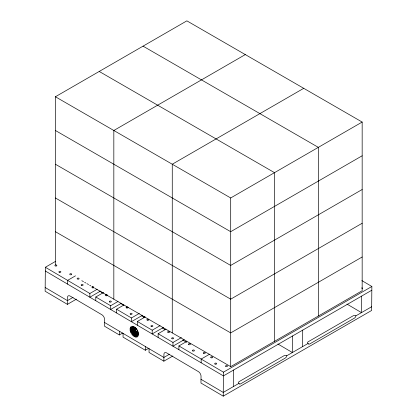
<?xml version="1.0" encoding="UTF-8"?>
<svg xmlns="http://www.w3.org/2000/svg" width="417" height="417" viewBox="0 0 417 417"><rect width="100%" height="100%" fill="white"/><g stroke="black" fill="none" stroke-linecap="round" stroke-linejoin="round"><path stroke-width="0.63" d="M55.471 261.417L45.354 267.261L45.14 291.238L67.403 304.353L76.394 299.156M67.403 304.353L67.46 297.556A3.774 2.179 60 0 1 70.155 296.065L101.925 314.778A3.774 2.179 60 0 1 104.563 319.417L104.505 326.209L119.345 334.95L122.718 333.001M67.58 284.102L67.611 280.375L75.482 275.83M97.182 289.268L89.874 293.49L89.843 297.217L100.523 291.05M95.78 300.714L95.811 296.987L103.682 292.442M117.959 301.512L110.651 305.729L110.62 309.461L121.3 303.289M116.557 312.953L116.588 309.226L123.896 305.004M119.345 334.95L119.377 331.223M123.088 333.407L123.057 337.134L145.314 350.249L148.692 348.304M139.299 313.422L131.428 317.968L131.397 321.7L142.64 315.205M133.044 330.128L133.2 329.493L133.377 329.936L133.044 330.128L133.69 330.332M133.555 330.259L133.43 329.628L133.278 330.092M133.2 329.493L133.195 330.045L133.784 330.566L133.711 329.795M133.216 332.302L133.242 331.922L133.529 332.219A0.745 0.427 60 0 1 133.529 332.516L133.247 332.49L133.404 331.849M133.351 332.12L133.414 332.448L133.497 332.031M133.476 330.207L133.43 329.628M133.748 332.229L134.024 332.511A0.745 0.427 60 0 1 134.029 332.808L133.748 332.229L134.175 332.427M133.847 332.412L134.092 332.594M133.8 330.155L134.081 329.936L133.8 329.159A6.88 3.972 60 0 0 133.023 327.715L132.46 327.157L132.872 327.804A6.88 3.972 60 0 1 133.648 329.248L133.93 330.024M133.893 330.942L133.857 330.681L134.305 331.009L133.544 329.534A6.531 3.769 60 0 0 132.267 327.288L132.236 326.813A1.939 1.121 60 0 1 133.013 327.09A1.897 1.095 60 0 1 133.237 327.267L133.388 327.178M133.742 332.782L133.998 332.328M133.972 331.948L134.128 331.004L133.841 332.208L134.295 332.062L133.841 332.208M134.274 330.123L133.998 330.274C134.191 331.656 134.425 329.784 134.321 330.879M134.999 332.787L134.092 332.985L134.295 332.062M133.748 331.499C132.788 331.687 134.681 329.941 134.112 331.823L133.914 330.879M134.05 330.128L133.899 330.634M134.248 332.349C134.842 332.599 133.602 333.376 134.9 332.73M134.191 332.813L134.514 332.505M134.482 332.073L134.269 331.088M134.623 330.957L134.394 332.198L134.759 331.885L134.701 332.38L134.613 331.968M134.576 330.3C134.378 332.005 134.514 329.06 134.67 331.088L135.108 331.343L135.733 330.983L135.452 331.301L135.64 330.926M134.55 331.254L134.535 332.281L132.971 331.286M134.743 333.371L134.425 332.313L134.759 331.885M134.691 331.661C134.66 331.426 134.821 331.75 134.404 331.343M134.837 331.187L134.827 330.452L135.655 331.494L135.733 330.983M134.931 331.651L134.92 332.511C135.874 331.697 134.827 332.349 135.217 332.141M134.936 331.119L134.926 330.509L134.774 331.145L135.462 330.822L134.696 331.416L134.436 331.26L134.712 330.936M134.894 333.282L134.931 333.553L135.535 333.105L135.379 333.746L135.749 333.23L135.15 333.6L134.972 332.985L135.186 333.788A6.531 3.769 60 0 0 135.634 334.721M135.066 332.229L135.306 332.735L134.701 332.38M135.108 331.343L134.941 330.9L135.285 330.717L134.941 331.009M135.092 331.103L135.092 330.723M135.285 333.689C135.353 332.641 136.036 334.491 135.077 333.365M135.259 331.134L134.613 330.879M135.379 333.746L135.379 333.251L135.108 333.365M135.389 331.922C136.135 333.647 134.811 331.416 135.942 332.234C135.561 332.641 136.057 333.412 135.838 332.49M135.442 333.053L135.53 333.657M135.452 331.968L134.691 331.51M135.525 332.865L135.541 331.838M135.593 333.871L135.655 333.178M137.334 325.197L137.365 321.465L145.236 316.92M145.314 350.249L145.351 346.522M149.062 348.706L149.025 352.438L163.865 361.179L172.862 355.988M160.076 325.667L152.205 330.207L152.174 333.939L163.417 327.449M158.111 337.436L158.142 333.704L166.013 329.164M163.865 361.179L163.928 354.387A3.774 2.179 60 0 1 166.623 352.891L198.388 371.61A3.774 2.179 60 0 1 201.03 376.243L200.968 383.035L223.231 396.15L371.646 310.462L371.86 286.484L361.841 280.584M181.416 337.582L172.982 342.451L172.951 346.178L184.194 339.688M178.888 349.675L178.919 345.943L186.79 341.403M201.15 362.79L201.182 359.058L209.615 354.189M223.231 396.15L223.444 372.173L371.86 286.484M233.468 386.528L233.614 370.015M292.515 336.003L292.369 352.521L277.899 343.999M302.575 346.631L302.721 330.113M361.622 296.106L361.476 312.625L347.007 304.097M133.185 332.036C133.075 331.129 132.997 333.042 133.231 332.062M133.367 334.554C134.086 333.678 133.07 335.002 133.789 334.512M135.363 328.732C134.337 329.383 135.848 328.528 135.155 329.096M133.57 328.299C133.445 326.897 133.701 328.94 133.852 327.991M133.581 327.684L133.753 328.257M135.15 335.638L134.978 335.065M133.404 331.062L133.456 330.608M132.465 327.194L132.679 327.074A1.6 0.923 60 0 1 133.231 327.35L133.946 329.461A1.042 0.599 60 0 0 134.952 329.738L135.249 329.451M133.336 327.439L134.097 329.373A1.042 0.599 60 0 0 135.103 329.649M134.8 333.298L135.082 334.074A6.88 3.972 60 0 0 135.859 335.523L136.051 336.248A1.6 0.923 60 0 1 135.499 335.972L134.634 333.949A1.042 0.599 60 0 0 133.628 333.673L133.122 334.538A1.553 0.897 60 0 1 132.554 334.215L132.82 333.866A6.912 3.988 60 0 0 133.883 333.167L133.774 332.693L133.513 332.974A6.495 3.748 60 0 1 132.053 333.725L132.377 334.361A1.908 1.1 60 0 0 132.94 334.773L133.31 335.101A1.037 0.599 60 0 0 133.826 335.659L134.618 335.92A1.053 0.605 60 0 0 135.181 336.175L135.494 336.055A1.897 1.095 60 0 0 135.718 336.232A1.939 1.121 60 0 0 136.495 336.509L136.317 336.123A6.531 3.769 60 0 1 135.035 333.876L134.931 333.553M135.395 335.883L135.462 335.159M286.802 355.737L286.39 356.999L285.4 357.989L240.411 383.963L239.431 384.109L239.035 383.317A1.97 1.147 0.5 0 1 239.03 381.691L284.019 355.717A1.97 1.147 0.5 0 1 286.802 355.737L308.142 343.42A1.97 1.147 0.5 0 1 308.137 341.794L353.126 315.82A1.97 1.147 0.5 0 1 355.909 315.836L371.683 306.735M355.909 315.836L355.493 317.097L354.507 318.093L309.518 344.067L308.538 344.207L308.142 343.42M133.549 333.876L133.779 333.59A1.042 0.599 60 0 1 134.785 333.861L135.348 334.924M132.955 330.311L133.331 331.572L133.591 330.686M132.1 329.93L131.59 330.577C132.153 331.15 131.897 329.821 132.116 330.9A0.667 0.386 60 0 0 132.356 330.561L132.252 329.842L132.507 330.472A0.667 0.386 60 0 1 132.267 330.811L132.09 330.895M132.252 329.842L131.59 330.577M136.63 333.397L136.375 332.761A0.667 0.386 60 0 1 136.614 332.422L136.479 333.48L137.141 332.745C136.724 332.073 136.573 333.433 137.141 332.745M133.847 328.612C134.529 327.882 133.716 329.294 134.065 328.283M134.686 335.138L134.446 334.7C133.523 335.998 135.103 334.382 134.665 335.039M134.597 334.611L134.816 334.955M135.134 330.806L135.504 331.578L135.489 331.015M131.829 330.801L131.772 330.431M136.901 332.526L136.958 332.891M130.928 329.993L130.881 330.17A0.657 0.381 60 0 0 131.016 330.645L131.371 330.379L131.079 329.904L131.074 330.728M133.331 331.572C132.903 328.648 133.19 333.324 132.804 330.4M133.268 330.817L133.033 331.395M135.311 330.91L135.259 331.192L135.228 330.858M134.686 332.193L133.633 331.421L133.831 331.051L133.43 331.63M133.633 331.421L133.831 331.051M133.8 330.186L133.935 330.478M134.253 330.113L133.409 330.342L133.284 329.711L133.325 330.295L133.763 329.967M134.696 331.416L134.889 331.114M133.758 330.785L133.727 331.63M131.881 331.322L131.199 331.317A1.6 0.923 60 0 0 131.235 331.974L131.767 331.718A6.88 3.972 60 0 1 132.632 331.317L132.804 331.28M131.376 331.124L131.449 332M137.355 332.198L137.381 332.088A1.6 0.923 60 0 0 137.349 331.437L137.495 331.348A1.6 0.923 60 0 1 137.532 332.005L136.213 332.245A1.042 0.599 60 0 0 136.479 333.558C137.011 333.793 137.975 336.149 137.198 335.086A6.912 3.988 60 0 0 136.062 333.193L135.9 333.006M131.24 328.815L131.042 328.909A0.683 0.391 60 0 0 130.891 329.211L131.381 329.248L131.193 328.825A0.683 0.391 60 0 0 131.042 329.122L130.651 329.811A1.042 0.599 60 0 0 130.985 330.973L130.928 331.239A1.929 1.115 60 0 0 130.99 331.927L131.235 332.563L131.475 332.417A6.531 3.769 60 0 1 132.783 331.697L133.909 331.593M131.277 327.345A1.913 1.105 60 0 0 131.157 328.466L131.011 328.507A1.037 0.599 60 0 0 130.782 328.971L130.802 329.722A1.053 0.605 60 0 0 130.865 330.41A1.042 0.599 60 0 0 131.131 330.884L131.079 331.15A1.929 1.115 60 0 0 131.141 331.843L131.386 332.474L131.626 332.333A6.531 3.769 60 0 1 132.934 331.609L133.706 331.718M137.719 334.815A1.037 0.599 60 0 0 137.949 334.351L137.928 333.6A1.042 0.599 60 0 0 137.6 332.438L137.652 332.172A1.929 1.115 60 0 0 137.589 331.479L137.313 330.817L137.104 330.989A6.531 3.769 60 0 1 135.801 331.713L135.025 331.604L136.098 332.01A6.88 3.972 60 0 0 136.964 331.609L137.313 331.338M133.44 330.363L133.565 329.878L134.081 329.936M135.129 334.976L134.879 335.331M134.039 328.851L134.05 328.883A0.667 0.386 60 0 0 134.467 329.404L134.884 329.347L133.899 328.971A0.667 0.386 60 0 0 134.316 329.487L134.806 329.435M134.691 334.47L133.847 333.975L134.264 333.918A0.667 0.386 60 0 1 134.681 334.439C134.3 334.429 133.81 334.053 133.857 334.564M133.847 333.975L134.415 333.835A0.667 0.386 60 0 1 134.832 334.351M134.717 332.964C133.993 332.703 135.066 333.73 134.576 332.229L134.613 332.485M134.686 332.469L134.827 332.98M132.82 330.045A6.912 3.988 60 0 1 131.678 328.153C130.756 327.121 131.616 329.472 132.252 329.764A1.042 0.599 60 0 1 132.517 331.077L132.403 331.187M131.454 327.72L131.397 328.513L132.403 329.68A1.042 0.599 60 0 1 132.669 330.994L131.876 331.364M133.695 334.137L133.518 334.502M135.379 329.378L135.608 328.784A1.553 0.897 60 0 1 136.182 329.107L136.062 329.367A6.912 3.988 60 0 0 134.993 330.071L134.571 330.472L133.8 330.019M132.398 331.145L131.225 331.213M137.511 332.683L137.652 333.418L137.85 333.152A0.657 0.381 60 0 0 137.714 332.677L137.563 332.766A0.657 0.381 60 0 1 137.699 333.24L137.652 333.418M137.657 332.594L137.36 332.943M131.308 330.978C132.361 330.28 131.058 331.661 131.595 330.655M137.422 332.349C136.296 332.959 137.756 331.744 137.136 332.667M134.055 332.86L133.737 333.251A6.912 3.988 60 0 1 132.669 333.954M131.079 329.904L131.032 330.082A0.657 0.381 60 0 0 131.167 330.556L131.219 330.639M131.36 330.3C132.476 330.139 131.569 328.982 131.777 330.014L131.36 330.3L131.074 329.811C131.631 329.164 131.689 330.446 131.986 329.628M137.574 333.579C136.672 333.438 136.682 333.584 137.136 333.668M133.774 332.693L133.664 332.886A6.495 3.748 60 0 1 132.205 333.636L132.528 334.272A1.908 1.1 60 0 0 133.091 334.684L133.461 335.013A1.037 0.599 60 0 0 133.977 335.576L134.404 335.669M134.675 330.863L135.217 330.347A6.495 3.748 60 0 1 136.677 329.597L136.354 328.961A1.908 1.1 60 0 0 135.791 328.549L135.27 328.309A1.037 0.599 60 0 0 134.754 327.752L134.112 327.402A1.053 0.605 60 0 0 133.549 327.152L133.393 327.194M137.818 333.782L138.079 333.511A1.042 0.599 60 0 0 137.902 332.578M135.025 332.396L134.873 331.619L135.947 331.624A6.531 3.769 60 0 0 137.256 330.905M132.799 329.185L132.71 329.732L133.002 329.482M135.932 334.142C136.844 333.35 134.8 333.819 135.332 334.392L135.9 334.184M135.379 328.539L135.64 328.638A1.908 1.1 60 0 1 136.203 329.049L136.526 329.685A6.495 3.748 60 0 0 135.066 330.436L134.675 330.462L134.847 330.155A6.912 3.988 60 0 1 135.911 329.456L136.323 329.258M132.564 333.928L132.7 334.126A1.553 0.897 60 0 0 133.273 334.455M134.092 327.71L133.914 327.553A0.657 0.381 60 0 0 133.57 327.512L133.831 327.898L134.065 327.47A0.657 0.381 60 0 0 133.826 327.392M134.644 335.612L134.905 335.424L135.16 335.815A0.657 0.381 60 0 1 134.816 335.768L134.665 335.852A0.657 0.381 60 0 0 135.009 335.899L135.202 335.774M135.259 329.493L135.608 328.784M134.748 328.424L134.321 328.612L134.045 328.184C134.378 327.527 135.108 328.544 134.41 328.57M135.89 331.604L136.25 331.463L135.89 331.604L135.212 330.41L135.52 330.181L136.109 331.134M132.95 332.443L133.362 333.058L132.841 331.718L132.481 331.864L133.211 333.147L133.164 332.719M133.268 327.298L133.544 327.105M135.462 336.024L135.03 336.258A1.053 0.605 60 0 1 134.467 336.003L134.253 335.753M137.37 333.021C136.656 333.141 137.24 334.137 137.657 333.511L137.219 333.11L137.657 333.511M132.648 329.274L132.981 329.055M132.851 329.571L133.555 329.258L133.398 328.93L132.83 329.143M135.879 333.756L135.176 334.064M136.083 334.053L135.332 334.392M134.123 328.106L134.472 327.924M132.111 330.243L132.267 330.811M137.798 333.866L137.349 334.08L137.537 334.497A0.683 0.391 60 0 0 137.688 334.199L137.839 334.111A0.683 0.391 60 0 1 137.688 334.413L137.49 334.507M55.398 264.785L55.398 96.754L186.868 20.85L362.164 122.056L362.164 290.732L230.695 366.637L94.727 288.142M245.3 54.585L113.831 130.49L113.831 299.166M303.732 88.321L172.263 164.225L172.263 332.902M55.398 96.754L230.695 197.96L362.164 122.056M73.069 297.368L67.434 300.621L45.172 287.506M362.164 155.791L230.695 231.696L55.398 130.49M362.164 189.526L230.695 265.431L55.398 164.225M143.552 317.264L144.678 316.618M130.766 329.628L130.63 329.06A1.037 0.599 60 0 1 130.86 328.591L131.157 328.466M131.329 328.935L131.736 329.373M131.459 329.321L131.887 329.284M133.831 327.898L134.243 327.626M134.326 327.653L134.905 327.663A1.037 0.599 60 0 1 135.27 327.997M131.074 329.811L131.517 329.576M134.045 328.184L134.321 328.612M134.555 327.986L134.905 327.96A0.683 0.391 60 0 1 135.238 328.325L134.816 328.481L134.754 328.049A0.683 0.391 60 0 1 135.087 328.414L135.118 328.487M132.507 329.43L132.71 329.732M133.039 329.055L133.398 328.93M134.816 328.481L135.27 328.403M133.049 329.576L133.331 329.571M133.893 328.935C135.217 328.851 134.519 329.321 134.873 328.758M135.035 329.19L135.092 328.721M134.884 329.347L134.316 329.029M133.054 330.545L133.336 330.54M131.303 327.809L131.532 328.242A6.912 3.988 60 0 0 132.669 330.128L133.716 330.66L132.95 329.863A6.495 3.748 60 0 1 132.121 328.549M133.857 330.681L134.144 330.603M133.612 330.874L134.045 330.853M134.827 330.452L134.675 330.728M135.52 330.181L135.78 330.879M135.212 330.41L136.098 331.546M134.467 330.968L134.717 330.717M132.929 332.156L133.284 332.031M134.675 330.535L135.603 331.218M134.264 331.734L133.925 331.922L133.763 330.962M133.211 333.147L133.518 332.912M134.462 332.573L134.837 332.38M134.092 332.985L134.665 332.698M135.681 332.094L135.687 332.578M135.645 333.042L135.926 333.371A6.495 3.748 60 0 1 137.209 335.617L137.605 335.893A1.913 1.105 60 0 0 137.725 334.768L137.574 334.856A1.913 1.105 60 0 1 137.454 335.977L137.057 335.701A6.495 3.748 60 0 0 135.78 333.459L135.16 332.573M135.676 332.266L135.978 332.959M135.676 332.427L135.827 333.042M135.384 332.782L135.671 332.776M135.535 333.105L134.842 333.428L134.795 332.698L134.514 332.787M136.479 333.48L136.223 332.849A0.667 0.386 60 0 1 136.463 332.511L136.64 332.427M136.859 332.391L137.287 332.578M137.6 332.438L137.521 330.801M133.461 334.919C133.904 334.512 134.451 335.602 133.826 335.362A0.683 0.391 60 0 1 133.492 334.997L133.836 334.846M133.914 334.846L134.024 335.424M136.708 332.13L136.062 332.333A1.042 0.599 60 0 0 136.328 333.642L136.693 333.772M134.258 335.398L134.535 335.258M136.844 334.038C138.178 334.252 136.234 334.434 137.271 334.001M134.905 335.424L135.051 335.862M137.349 334.08L137.673 333.939M136.547 333.861L137.48 334.721M362.164 223.262L230.695 299.166L55.398 197.96M169.531 354.2L163.902 357.447L104.537 322.477M362.164 256.997L230.695 332.902L55.398 231.696M371.828 290.216L223.408 375.905L45.317 270.993M239.035 383.317L223.262 392.418L201.004 379.308M134.488 335.701L134.795 335.523M131.157 329.743L131.511 330.212M133.007 329.456L133.555 329.258M131.058 329.383L131.381 329.248M136.703 332.047L137.506 332.109M133.982 334.898L134.321 334.752M135.41 329.404L135.03 329.529M131.256 327.288L131.522 327.705A6.495 3.748 60 0 0 132.804 329.951L133.57 330.749M132.481 331.864L132.841 331.718M137.574 334.856L137.871 334.731A1.037 0.599 60 0 0 138.1 334.262L137.97 333.694M134.941 328.81L135.217 328.857M132.46 327.157L132.528 327.157A1.6 0.923 60 0 1 133.08 327.439L133.185 327.527M136.27 336.165L136.203 336.165A1.6 0.923 60 0 1 135.65 335.888L135.546 335.794M136.974 332.333L137.271 332.432M134.175 335.336L133.977 335.273A0.683 0.391 60 0 1 133.643 334.908L133.612 334.835M133.701 333.793L133.122 334.538M134.284 328.622L133.914 328.367M137.401 334.387L136.995 333.949M137.224 334.465L137.125 334.09M137.464 331.249L137.11 331.52A6.88 3.972 60 0 1 136.25 331.922L135.176 331.515M134.936 329.076L134.649 328.836M133.794 334.246L134.081 334.486M143.047 46.151L318.338 147.357L318.338 316.034M99.22 71.453L274.516 172.659L274.516 341.335M81.805 280.677L83.489 281.652M84.615 282.299L85.735 282.95M86.861 283.596L88.545 284.571M89.671 285.218L90.791 285.869M91.917 286.515L93.601 287.49M99.767 291.165L103.124 293.141M120.487 303.368L123.849 305.348M141.207 315.575L144.569 317.556M162.489 328.111L165.288 329.764M182.651 339.991L186.571 342.3M45.354 267.261L89.874 293.49M95.811 296.987L110.651 305.729M116.588 309.226L131.428 317.968M137.365 321.465L152.205 330.207M158.142 333.704L172.982 342.451M178.919 345.943L223.444 372.173M134.827 330.373L135.108 330.54M134.472 331.046L134.738 331.202M132.981 330.228L133.716 330.66M133.555 331.807L132.481 331.4A6.88 3.972 60 0 0 131.621 331.802M133.883 331.995L134.258 332.276M134.425 332.313L134.879 332.641M135.014 332.662L135.749 333.094M134.097 332.432L134.196 332.61M133.622 332.782L133.904 332.948M131.459 330.889L131.756 330.989L131.444 330.744M133.998 333.887L134.415 334.293M136.177 329.383L136.031 329.195A1.553 0.897 60 0 0 135.457 328.867M135.311 336.107L135.343 336.144A1.897 1.095 60 0 0 135.567 336.321A1.939 1.121 60 0 0 136.343 336.597L136.562 336.467M133.435 327.767L133.701 328.08M135.296 335.555L135.03 335.242M134.477 327.569L134.264 327.319A1.053 0.605 60 0 0 134.065 327.173M137.511 332.855L137.803 333.329M135.869 333.683L136.078 333.981M131.532 327.277L131.126 327.434A1.913 1.105 60 0 0 131.006 328.554M134.326 328.012L134.597 328.513M134.404 335.315L134.133 334.815M134.707 327.898L134.91 328.268M131.595 330.113L131.371 329.659M132.981 332.432L132.632 331.776L132.825 332.13M136.802 333.397L136.984 333.756M131.746 329.566L131.928 329.925M133.252 329.018L133.404 329.347M135.327 333.981L135.478 334.309M136.62 333.079L136.489 332.511M135.906 331.197L136.041 331.52M137.501 333.991L137.641 334.418M131.605 329.232L131.48 328.846M131.23 329.331L131.089 328.904M133.8 329.769L133.695 329.446A6.531 3.769 60 0 0 132.413 327.199L132.387 326.725A1.939 1.121 60 0 1 133.164 327.001A1.897 1.095 60 0 1 133.278 327.084M134.649 333.386L134.931 334.163A6.88 3.972 60 0 0 135.707 335.607L136.119 336.248M133.638 334.601L133.549 334.22M134.722 328.841L134.785 329.159M134.008 334.481L133.946 334.163M133.669 329.946L133.784 330.566M133.685 331.14L133.732 331.479M137.334 334.809L137.276 335.602L137.052 335.169A6.912 3.988 60 0 0 135.911 333.282M135.405 330.962L135.452 331.301M133.132 329.758L133.19 330.217L133.179 329.654M133.19 330.624L133.252 331.145M132.934 330.478L132.981 330.983M230.695 197.96L230.695 366.637M136.463 336.039A6.531 3.769 60 0 1 135.89 335.174M131.881 328.09A6.495 3.748 60 0 1 131.673 327.621M107.174 294.965A0.985 0.573 0.5 0 1 106.408 295.815A0.985 0.573 0.5 0 1 105.402 295.043A0.985 0.573 0.5 0 1 107.018 294.845M56.358 265.024A0.985 0.573 0.5 0 1 56.431 265.994A0.985 0.573 0.5 0 1 54.898 265.613A0.985 0.573 0.5 0 1 56.118 264.967M71.656 274.12A0.985 0.573 0.5 0 1 70.536 274.824A0.985 0.573 0.5 0 1 69.9 273.927A0.985 0.573 0.5 0 1 71.557 273.979M78.98 278.353A0.985 0.573 0.5 0 1 78.297 279.197A0.985 0.573 0.5 0 1 77.155 278.53A0.985 0.573 0.5 0 1 78.62 278.139M93.82 287.094A0.985 0.573 0.5 0 1 93.054 287.949A0.985 0.573 0.5 0 1 92.042 287.172A0.985 0.573 0.5 0 1 93.663 286.974M361.841 287.735A0.985 0.573 0.5 0 1 361.841 288.726M130.161 330.545A6.031 3.482 60 0 0 137.276 336.946A6.031 3.482 60 0 0 135.436 327.621A6.031 3.482 60 0 0 130.161 330.545M167.962 332.365A0.985 0.573 0.5 0 0 169.604 332.12A0.985 0.573 0.5 0 0 168.4 331.411A0.985 0.573 0.5 0 0 167.962 332.365M171.981 338.703A0.985 0.573 0.5 0 0 173.623 338.453A0.985 0.573 0.5 0 0 172.419 337.744A0.985 0.573 0.5 0 0 171.981 338.703M147.185 320.126A0.985 0.573 0.5 0 0 148.827 319.881A0.985 0.573 0.5 0 0 147.623 319.167A0.985 0.573 0.5 0 0 147.185 320.126M151.204 326.459A0.985 0.573 0.5 0 0 152.846 326.214A0.985 0.573 0.5 0 0 151.642 325.505A0.985 0.573 0.5 0 0 151.204 326.459M126.408 307.887A0.985 0.573 0.5 0 0 128.05 307.637A0.985 0.573 0.5 0 0 126.846 306.928A0.985 0.573 0.5 0 0 126.408 307.887M130.427 314.22A0.985 0.573 0.5 0 0 132.069 313.975A0.985 0.573 0.5 0 0 130.865 313.266A0.985 0.573 0.5 0 0 130.427 314.22M109.65 301.981A0.985 0.573 0.5 0 0 111.292 301.736A0.985 0.573 0.5 0 0 110.088 301.022A0.985 0.573 0.5 0 0 109.65 301.981M59.188 272.254A0.985 0.573 0.5 0 0 60.835 272.009A0.985 0.573 0.5 0 0 59.631 271.3A0.985 0.573 0.5 0 0 59.188 272.254M81.451 285.369A0.985 0.573 0.5 0 0 83.098 285.124A0.985 0.573 0.5 0 0 81.894 284.415A0.985 0.573 0.5 0 0 81.451 285.369M188.739 344.604A0.985 0.573 0.5 0 0 190.381 344.359A0.985 0.573 0.5 0 0 189.177 343.65A0.985 0.573 0.5 0 0 188.739 344.604M192.758 350.942A0.985 0.573 0.5 0 0 194.405 350.692A0.985 0.573 0.5 0 0 193.196 349.983A0.985 0.573 0.5 0 0 192.758 350.942M203.579 353.35A0.985 0.573 0.5 0 0 205.227 353.1A0.985 0.573 0.5 0 0 204.017 352.391A0.985 0.573 0.5 0 0 203.579 353.35M210.997 357.718A0.985 0.573 0.5 0 0 212.644 357.473A0.985 0.573 0.5 0 0 211.44 356.764A0.985 0.573 0.5 0 0 210.997 357.718M215.016 364.057A0.985 0.573 0.5 0 0 216.663 363.806A0.985 0.573 0.5 0 0 215.459 363.098A0.985 0.573 0.5 0 0 215.016 364.057M225.842 366.465A0.985 0.573 0.5 0 0 227.484 366.215A0.985 0.573 0.5 0 0 226.28 365.506A0.985 0.573 0.5 0 0 225.842 366.465"/></g></svg>
